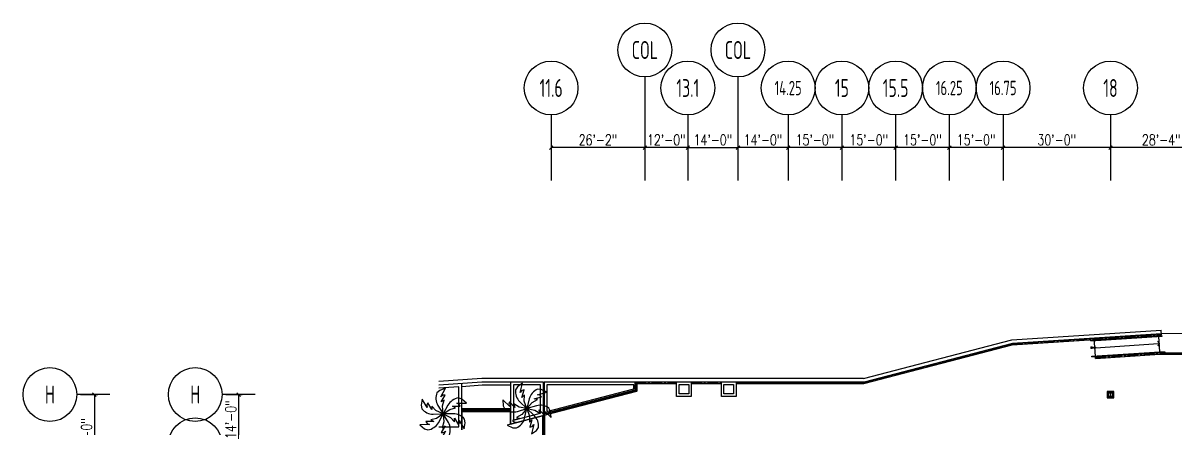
# Model space of a CAD drawing. Extents: x -13345 to 10098, y -1643 to 9113.
# Drawn here: x -13345 to -9486, y 3855 to 5210 of the extents above; entities that cross this region are included whole.
import ezdxf
from ezdxf.enums import TextEntityAlignment as Align

# ---------------------------------------------------------------- set-up
doc = ezdxf.new("R2010")
doc.units = 0
doc.header["$LTSCALE"] = 192
doc.header["$MEASUREMENT"] = 0
doc.linetypes.add('CENTER2', pattern=[1.125, 0.75, -0.125, 0.125, -0.125])
doc.layers.get('0').update_dxf_attribs({"linetype": 'CONTINUOUS'})
doc.layers.get('DEFPOINTS').update_dxf_attribs({"linetype": 'CONTINUOUS'})
for name, color, linetype in [('ARCH-FEATURES', 2, 'CONTINUOUS'), ('ARCH-SITE-MISC', 8, 'CONTINUOUS'), ('ARCH-WALLS-EXTERIOR', 5, 'CONTINUOUS'), ('DIMENSIONS-STRUCTURAL-GRID', 9, 'CONTINUOUS'), ('EXPANSION-JOINT', 1, 'CONTINUOUS'), ('STRUCTURAL-COLUMNS', 3, 'CONTINUOUS'), ('STRUCTURAL-GRID-TAGS', 8, 'CONTINUOUS'), ('TEXT-GENERAL', 2, 'CONTINUOUS')]:
    doc.layers.add(name, color=color, linetype=linetype)
doc.layers.add('COMMON AREA FILL', color=7, linetype='CONTINUOUS', true_color=0xdedede)
doc.styles.add('DIM', font='dim', dxfattribs={"width": 0.75})
doc.styles.add('SIMPLEX', font='SIMPLEX.shx', dxfattribs={"width": 0.75})
doc.styles.get("Standard").update_dxf_attribs({"font": 'txt.shx', "width": 0.75})
doc.dimstyles.new('LOD-EX-GRID (with ticks)', dxfattribs={"dimscale": 0, "dimtxt": 36, "dimasz": 12, "dimexe": 12, "dimexo": 12, "dimgap": 8, "dimtad": 1, "dimdec": 0, "dimrnd": 0.0625, "dimzin": 3, "dimdsep": 46, "dimlunit": 4, "dimtxsty": 'Standard', "dimblk1": 'OBLIQUE', "dimblk2": 'OBLIQUE', "dimsah": 1, "dimcen": 0, "dimclrt": 256, "dimadec": 0, "dimazin": 0, "dimtfac": 6, "dimtdec": 0, "dimtofl": 0, "dimtmove": 1, "dimatfit": 3, "dimldrblk": 'OBLIQUE', "dimfxl": 1, "dimfrac": 2, "dimtolj": 1, "dimtzin": 3, "dimarcsym": 0})

# ---------------------------------------------------------------- blocks, each defined once
blk = doc.blocks.new('COLNUMC')
at = {"linetype": 'Continuous'}
blk.add_circle((0, 0), 90, dxfattribs=at)
at = {"linetype": 'Continuous', "style": 'DIM', "width": 0.75}
blk.add_attdef('COLUMN', text='', height=60, dxfattribs=at).set_placement((0, 0), align=Align.MIDDLE)
blk = doc.blocks.new('_OBLIQUE')
at = {"color": 0, "linetype": 'ByBlock'}
blk.add_line((-0.5, -0.5), (0.5, 0.5), dxfattribs=at)
blk = doc.blocks.new('*D475')
at = {"layer": 'DEFPOINTS', "color": 0, "transparency": 16777216}
for p in [(-13165.1, 3966.8), (-13165.1, 3678.8), (-13106.1, 3678.8)]:
    blk.add_point(p, dxfattribs=at)
at = {"layer": 'DIMENSIONS-STRUCTURAL-GRID', "color": 0, "lineweight": -2, "transparency": 16777216}
for p, q in [((-13153.1, 3966.8), (-13094.1, 3966.8)), ((-13106.1, 3966.8), (-13106.1, 3678.8)), ((-13153.1, 3678.8), (-13094.1, 3678.8))]:
    blk.add_line(p, q, dxfattribs=at)
at = {"layer": 'DIMENSIONS-STRUCTURAL-GRID', "color": 0, "lineweight": -2, "transparency": 16777216, "xscale": 12, "yscale": 12, "zscale": 12}
for p, rotation in [((-13106.1, 3966.8), 90), ((-13106.1, 3678.8), 270)]:
    blk.add_blockref('_OBLIQUE', p, dxfattribs=dict(at, rotation=rotation))
at = {"layer": 'DIMENSIONS-STRUCTURAL-GRID', "transparency": 16777216, "insert": (-13132.1, 3822.8), "char_height": 36, "attachment_point": 5, "rotation": 90}
blk.add_mtext('\\A1;24\'-0"', dxfattribs=at)
blk = doc.blocks.new('*D497')
at = {"layer": 'DEFPOINTS', "color": 0, "transparency": 16777216}
for p in [(-10241.9, 4902.5), (-10061.9, 4902.5), (-10241.9, 4792.9)]:
    blk.add_point(p, dxfattribs=at)
at = {"layer": 'DIMENSIONS-STRUCTURAL-GRID', "color": 0, "lineweight": -2, "transparency": 16777216}
for p, q in [((-10241.9, 4890.5), (-10241.9, 4780.9)), ((-10061.9, 4890.5), (-10061.9, 4780.9)), ((-10061.9, 4792.9), (-10241.9, 4792.9))]:
    blk.add_line(p, q, dxfattribs=at)
at = {"layer": 'DIMENSIONS-STRUCTURAL-GRID', "color": 0, "lineweight": -2, "transparency": 16777216, "xscale": 12, "yscale": 12, "zscale": 12, "rotation": 180}
blk.add_blockref('_OBLIQUE', (-10241.9, 4792.9), dxfattribs=at)
at = {"layer": 'DIMENSIONS-STRUCTURAL-GRID', "color": 0, "lineweight": -2, "transparency": 16777216, "xscale": 12, "yscale": 12, "zscale": 12}
blk.add_blockref('_OBLIQUE', (-10061.9, 4792.9), dxfattribs=at)
at = {"layer": 'DIMENSIONS-STRUCTURAL-GRID', "transparency": 16777216, "insert": (-10151.9, 4818.9), "char_height": 36, "attachment_point": 5}
blk.add_mtext('\\A1;15\'-0"', dxfattribs=at)
blk = doc.blocks.new('*D513')
at = {"layer": 'DEFPOINTS', "color": 0, "transparency": 16777216}
for p in [(-9701.9, 4902.5), (-9361.9, 4902.5), (-9701.9, 4792.9)]:
    blk.add_point(p, dxfattribs=at)
at = {"layer": 'DIMENSIONS-STRUCTURAL-GRID', "color": 0, "lineweight": -2, "transparency": 16777216}
for p, q in [((-9701.9, 4890.5), (-9701.9, 4780.9)), ((-9361.9, 4890.5), (-9361.9, 4780.9)), ((-9361.9, 4792.9), (-9701.9, 4792.9))]:
    blk.add_line(p, q, dxfattribs=at)
at = {"layer": 'DIMENSIONS-STRUCTURAL-GRID', "color": 0, "lineweight": -2, "transparency": 16777216, "xscale": 12, "yscale": 12, "zscale": 12, "rotation": 180}
blk.add_blockref('_OBLIQUE', (-9701.9, 4792.9), dxfattribs=at)
at = {"layer": 'DIMENSIONS-STRUCTURAL-GRID', "color": 0, "lineweight": -2, "transparency": 16777216, "xscale": 12, "yscale": 12, "zscale": 12}
blk.add_blockref('_OBLIQUE', (-9361.9, 4792.9), dxfattribs=at)
at = {"layer": 'DIMENSIONS-STRUCTURAL-GRID', "transparency": 16777216, "insert": (-9531.9, 4818.9), "char_height": 36, "attachment_point": 5}
blk.add_mtext('\\A1;28\'-4"', dxfattribs=at)
blk = doc.blocks.new('*D514')
at = {"layer": 'DEFPOINTS', "color": 0, "transparency": 16777216}
for p in [(-10061.9, 4902.5), (-9701.9, 4902.5), (-10061.9, 4792.9)]:
    blk.add_point(p, dxfattribs=at)
at = {"layer": 'DIMENSIONS-STRUCTURAL-GRID', "color": 0, "lineweight": -2, "transparency": 16777216}
for p, q in [((-10061.9, 4890.5), (-10061.9, 4780.9)), ((-9701.9, 4890.5), (-9701.9, 4780.9)), ((-9701.9, 4792.9), (-10061.9, 4792.9))]:
    blk.add_line(p, q, dxfattribs=at)
at = {"layer": 'DIMENSIONS-STRUCTURAL-GRID', "color": 0, "lineweight": -2, "transparency": 16777216, "xscale": 12, "yscale": 12, "zscale": 12, "rotation": 180}
blk.add_blockref('_OBLIQUE', (-10061.9, 4792.9), dxfattribs=at)
at = {"layer": 'DIMENSIONS-STRUCTURAL-GRID', "color": 0, "lineweight": -2, "transparency": 16777216, "xscale": 12, "yscale": 12, "zscale": 12}
blk.add_blockref('_OBLIQUE', (-9701.9, 4792.9), dxfattribs=at)
at = {"layer": 'DIMENSIONS-STRUCTURAL-GRID', "transparency": 16777216, "insert": (-9881.9, 4818.9), "char_height": 36, "attachment_point": 5}
blk.add_mtext('\\A1;30\'-0"', dxfattribs=at)
blk = doc.blocks.new('*D515')
at = {"layer": 'DEFPOINTS', "color": 0, "transparency": 16777216}
for p in [(-10421.9, 4902.5), (-10241.9, 4902.5), (-10421.9, 4792.9)]:
    blk.add_point(p, dxfattribs=at)
at = {"layer": 'DIMENSIONS-STRUCTURAL-GRID', "color": 0, "lineweight": -2, "transparency": 16777216}
for p, q in [((-10421.9, 4890.5), (-10421.9, 4780.9)), ((-10241.9, 4890.5), (-10241.9, 4780.9)), ((-10241.9, 4792.9), (-10421.9, 4792.9))]:
    blk.add_line(p, q, dxfattribs=at)
at = {"layer": 'DIMENSIONS-STRUCTURAL-GRID', "color": 0, "lineweight": -2, "transparency": 16777216, "xscale": 12, "yscale": 12, "zscale": 12, "rotation": 180}
blk.add_blockref('_OBLIQUE', (-10421.9, 4792.9), dxfattribs=at)
at = {"layer": 'DIMENSIONS-STRUCTURAL-GRID', "color": 0, "lineweight": -2, "transparency": 16777216, "xscale": 12, "yscale": 12, "zscale": 12}
blk.add_blockref('_OBLIQUE', (-10241.9, 4792.9), dxfattribs=at)
at = {"layer": 'DIMENSIONS-STRUCTURAL-GRID', "transparency": 16777216, "insert": (-10331.9, 4818.9), "char_height": 36, "attachment_point": 5}
blk.add_mtext('\\A1;15\'-0"', dxfattribs=at)
blk = doc.blocks.new('*D516')
at = {"layer": 'DEFPOINTS', "color": 0, "transparency": 16777216}
for p in [(-10601.9, 4902.5), (-10421.9, 4902.5), (-10601.9, 4792.9)]:
    blk.add_point(p, dxfattribs=at)
at = {"layer": 'DIMENSIONS-STRUCTURAL-GRID', "color": 0, "lineweight": -2, "transparency": 16777216}
for p, q in [((-10601.9, 4890.5), (-10601.9, 4780.9)), ((-10421.9, 4890.5), (-10421.9, 4780.9)), ((-10421.9, 4792.9), (-10601.9, 4792.9))]:
    blk.add_line(p, q, dxfattribs=at)
at = {"layer": 'DIMENSIONS-STRUCTURAL-GRID', "color": 0, "lineweight": -2, "transparency": 16777216, "xscale": 12, "yscale": 12, "zscale": 12, "rotation": 180}
blk.add_blockref('_OBLIQUE', (-10601.9, 4792.9), dxfattribs=at)
at = {"layer": 'DIMENSIONS-STRUCTURAL-GRID', "color": 0, "lineweight": -2, "transparency": 16777216, "xscale": 12, "yscale": 12, "zscale": 12}
blk.add_blockref('_OBLIQUE', (-10421.9, 4792.9), dxfattribs=at)
at = {"layer": 'DIMENSIONS-STRUCTURAL-GRID', "transparency": 16777216, "insert": (-10511.9, 4818.9), "char_height": 36, "attachment_point": 5}
blk.add_mtext('\\A1;15\'-0"', dxfattribs=at)
blk = doc.blocks.new('*D517')
at = {"layer": 'DEFPOINTS', "color": 0, "transparency": 16777216}
for p in [(-10950.1, 5029.7), (-10781.9, 4902.5), (-10950.1, 4792.9)]:
    blk.add_point(p, dxfattribs=at)
at = {"layer": 'DIMENSIONS-STRUCTURAL-GRID', "color": 0, "lineweight": -2, "transparency": 16777216}
for p, q in [((-10950.1, 5017.7), (-10950.1, 4780.9)), ((-10781.9, 4890.5), (-10781.9, 4780.9)), ((-10781.9, 4792.9), (-10950.1, 4792.9))]:
    blk.add_line(p, q, dxfattribs=at)
at = {"layer": 'DIMENSIONS-STRUCTURAL-GRID', "color": 0, "lineweight": -2, "transparency": 16777216, "xscale": 12, "yscale": 12, "zscale": 12, "rotation": 180}
blk.add_blockref('_OBLIQUE', (-10950.1, 4792.9), dxfattribs=at)
at = {"layer": 'DIMENSIONS-STRUCTURAL-GRID', "color": 0, "lineweight": -2, "transparency": 16777216, "xscale": 12, "yscale": 12, "zscale": 12}
blk.add_blockref('_OBLIQUE', (-10781.9, 4792.9), dxfattribs=at)
at = {"layer": 'DIMENSIONS-STRUCTURAL-GRID', "transparency": 16777216, "insert": (-10866, 4818.9), "char_height": 36, "attachment_point": 5}
blk.add_mtext('\\A1;14\'-0"', dxfattribs=at)
blk = doc.blocks.new('*D518')
at = {"layer": 'DEFPOINTS', "color": 0, "transparency": 16777216}
for p in [(-10781.9, 4902.5), (-10601.9, 4902.5), (-10781.9, 4792.9)]:
    blk.add_point(p, dxfattribs=at)
at = {"layer": 'DIMENSIONS-STRUCTURAL-GRID', "color": 0, "lineweight": -2, "transparency": 16777216}
for p, q in [((-10781.9, 4890.5), (-10781.9, 4780.9)), ((-10601.9, 4890.5), (-10601.9, 4780.9)), ((-10601.9, 4792.9), (-10781.9, 4792.9))]:
    blk.add_line(p, q, dxfattribs=at)
at = {"layer": 'DIMENSIONS-STRUCTURAL-GRID', "color": 0, "lineweight": -2, "transparency": 16777216, "xscale": 12, "yscale": 12, "zscale": 12, "rotation": 180}
blk.add_blockref('_OBLIQUE', (-10781.9, 4792.9), dxfattribs=at)
at = {"layer": 'DIMENSIONS-STRUCTURAL-GRID', "color": 0, "lineweight": -2, "transparency": 16777216, "xscale": 12, "yscale": 12, "zscale": 12}
blk.add_blockref('_OBLIQUE', (-10601.9, 4792.9), dxfattribs=at)
at = {"layer": 'DIMENSIONS-STRUCTURAL-GRID', "transparency": 16777216, "insert": (-10691.9, 4818.9), "char_height": 36, "attachment_point": 5}
blk.add_mtext('\\A1;15\'-0"', dxfattribs=at)
blk = doc.blocks.new('*D520')
at = {"layer": 'DEFPOINTS', "color": 0, "transparency": 16777216}
for p in [(-11261.9, 5029.7), (-11575.9, 4902.5), (-11575.9, 4792.9)]:
    blk.add_point(p, dxfattribs=at)
at = {"layer": 'DIMENSIONS-STRUCTURAL-GRID', "color": 0, "lineweight": -2, "transparency": 16777216}
for p, q in [((-11261.9, 5017.7), (-11261.9, 4780.9)), ((-11575.9, 4890.5), (-11575.9, 4780.9)), ((-11261.9, 4792.9), (-11575.9, 4792.9))]:
    blk.add_line(p, q, dxfattribs=at)
at = {"layer": 'DIMENSIONS-STRUCTURAL-GRID', "color": 0, "lineweight": -2, "transparency": 16777216, "xscale": 12, "yscale": 12, "zscale": 12, "rotation": 180}
blk.add_blockref('_OBLIQUE', (-11575.9, 4792.9), dxfattribs=at)
at = {"layer": 'DIMENSIONS-STRUCTURAL-GRID', "color": 0, "lineweight": -2, "transparency": 16777216, "xscale": 12, "yscale": 12, "zscale": 12}
blk.add_blockref('_OBLIQUE', (-11261.9, 4792.9), dxfattribs=at)
at = {"layer": 'DIMENSIONS-STRUCTURAL-GRID', "transparency": 16777216, "insert": (-11418.9, 4818.9), "char_height": 36, "attachment_point": 5}
blk.add_mtext('\\A1;26\'-2"', dxfattribs=at)
blk = doc.blocks.new('*D521')
at = {"layer": 'DEFPOINTS', "color": 0, "transparency": 16777216}
for p in [(-10950.1, 5029.7), (-11117.9, 4902.5), (-10950.1, 4792.9)]:
    blk.add_point(p, dxfattribs=at)
at = {"layer": 'DIMENSIONS-STRUCTURAL-GRID', "color": 0, "lineweight": -2, "transparency": 16777216}
for p, q in [((-10950.1, 5017.7), (-10950.1, 4780.9)), ((-11117.9, 4890.5), (-11117.9, 4780.9)), ((-11117.9, 4792.9), (-10950.1, 4792.9))]:
    blk.add_line(p, q, dxfattribs=at)
at = {"layer": 'DIMENSIONS-STRUCTURAL-GRID', "color": 0, "lineweight": -2, "transparency": 16777216, "xscale": 12, "yscale": 12, "zscale": 12, "rotation": 180}
blk.add_blockref('_OBLIQUE', (-11117.9, 4792.9), dxfattribs=at)
at = {"layer": 'DIMENSIONS-STRUCTURAL-GRID', "color": 0, "lineweight": -2, "transparency": 16777216, "xscale": 12, "yscale": 12, "zscale": 12}
blk.add_blockref('_OBLIQUE', (-10950.1, 4792.9), dxfattribs=at)
at = {"layer": 'DIMENSIONS-STRUCTURAL-GRID', "transparency": 16777216, "insert": (-11034, 4818.9), "char_height": 36, "attachment_point": 5}
blk.add_mtext('\\A1;14\'-0"', dxfattribs=at)
blk = doc.blocks.new('*D522')
at = {"layer": 'DEFPOINTS', "color": 0, "transparency": 16777216}
for p in [(-12678.2, 3966.8), (-12678.2, 3798.8), (-12623, 3798.8)]:
    blk.add_point(p, dxfattribs=at)
at = {"layer": 'DIMENSIONS-STRUCTURAL-GRID', "color": 0, "lineweight": -2, "transparency": 16777216}
for p, q in [((-12666.2, 3966.8), (-12611, 3966.8)), ((-12623, 3966.8), (-12623, 3798.8)), ((-12666.2, 3798.8), (-12611, 3798.8))]:
    blk.add_line(p, q, dxfattribs=at)
at = {"layer": 'DIMENSIONS-STRUCTURAL-GRID', "color": 0, "lineweight": -2, "transparency": 16777216, "xscale": 12, "yscale": 12, "zscale": 12}
for p, rotation in [((-12623, 3966.8), 90), ((-12623, 3798.8), 270)]:
    blk.add_blockref('_OBLIQUE', p, dxfattribs=dict(at, rotation=rotation))
at = {"layer": 'DIMENSIONS-STRUCTURAL-GRID', "transparency": 16777216, "insert": (-12649, 3882.8), "char_height": 36, "attachment_point": 5, "rotation": 90}
blk.add_mtext('\\A1;14\'-0"', dxfattribs=at)
blk = doc.blocks.new('W12x58')
at = {"flags": 128}
blk.add_lwpolyline([(-5, 6.1), (5, 6.1), (5, 5.5), (0.9, 5.5, 0.414214), (0.2, 4.7), (0.2, -4.7, 0.414214), (0.9, -5.5), (5, -5.5), (5, -6.1), (-5, -6.1), (-5, -5.5), (-0.9, -5.5, 0.414214), (-0.2, -4.7), (-0.2, 4.7, 0.414214), (-0.9, 5.5), (-5, 5.5)], format="xyb", close=True, dxfattribs=at)
blk = doc.blocks.new('W-Wide Flange-Column - W12X58-1719969-Mall Level - Framing Plan')
at = {"layer": 'STRUCTURAL-COLUMNS'}
blk.add_blockref('W12x58', (0, 0), dxfattribs=at)
blk = doc.blocks.new('*D413')
at = {"layer": 'DEFPOINTS', "color": 0, "transparency": 16777216}
for p in [(-11261.9, 5029.7), (-11117.9, 4902.5), (-11261.9, 4792.9)]:
    blk.add_point(p, dxfattribs=at)
at = {"layer": 'DIMENSIONS-STRUCTURAL-GRID', "color": 0, "lineweight": -2, "transparency": 16777216}
for p, q in [((-11261.9, 5017.7), (-11261.9, 4780.9)), ((-11117.9, 4890.5), (-11117.9, 4780.9)), ((-11117.9, 4792.9), (-11261.9, 4792.9))]:
    blk.add_line(p, q, dxfattribs=at)
at = {"layer": 'DIMENSIONS-STRUCTURAL-GRID', "color": 0, "lineweight": -2, "transparency": 16777216, "xscale": 12, "yscale": 12, "zscale": 12, "rotation": 180}
blk.add_blockref('_OBLIQUE', (-11261.9, 4792.9), dxfattribs=at)
at = {"layer": 'DIMENSIONS-STRUCTURAL-GRID', "color": 0, "lineweight": -2, "transparency": 16777216, "xscale": 12, "yscale": 12, "zscale": 12}
blk.add_blockref('_OBLIQUE', (-11117.9, 4792.9), dxfattribs=at)
at = {"layer": 'DIMENSIONS-STRUCTURAL-GRID', "transparency": 16777216, "insert": (-11189.9, 4818.9), "char_height": 36, "attachment_point": 5}
blk.add_mtext('\\A1;12\'-0"', dxfattribs=at)
blk = doc.blocks.new('329343_02')
at = {"flags": 128}
for points in [[(-36.8, 41.6), (0, 0), (-11.2, 43.1), (-7.4, 76.6), (-22.3, 64.1), (-7.4, 104.7), (-19.6, 102), (-29.6, 92.1), (-12.2, 143), (-41.7, 126.2), (-54.6, 110.3), (-54.6, 110.3, 0.229515), (-36.8, 41.6)], [(17.6, 52.6), (0, 0), (31.7, 31.2), (62.6, 44.7), (44.4, 51.4), (87, 58.8), (78.5, 68), (65, 71.7), (117.7, 82.1), (88.4, 99.2), (68.3, 102.4), (68.3, 102.4, 0.229515), (17.6, 52.6)], [(-54.4, -11), (0, 0), (-42.9, 11.9), (-70.1, 31.8), (-66.7, 12.8), (-94.4, 45.9), (-98.1, 34), (-94.6, 20.4), (-129.9, 60.9), (-130.1, 27), (-122.8, 7.9), (-122.8, 7.9, 0.229515), (-54.4, -11)], [(-17.6, -52.6), (0, 0), (-31.7, -31.2), (-62.6, -44.7), (-44.4, -51.4), (-87, -58.8), (-78.5, -68), (-65, -71.7), (-117.7, -82.1), (-88.4, -99.2), (-68.3, -102.4), (-68.3, -102.4, 0.229515), (-17.6, -52.6)], [(54.4, 11), (0, 0), (42.9, -11.9), (70.1, -31.8), (66.7, -12.8), (94.4, -45.9), (98.1, -34), (94.6, -20.4), (129.9, -60.9), (130.1, -27), (122.8, -7.9), (122.8, -7.9, 0.229515), (54.4, 11)], [(36.8, -41.6), (0, 0), (11.2, -43.1), (7.4, -76.6), (22.3, -64.1), (7.4, -104.7), (19.6, -102), (29.6, -92.1), (12.2, -143), (41.7, -126.2), (54.6, -110.3), (54.6, -110.3, 0.229515), (36.8, -41.6)]]:
    blk.add_lwpolyline(points, format="xyb", close=True, dxfattribs=at)

msp = doc.modelspace()

# ---------------------------------------------------------------- linework, layer by layer
at = {"layer": 'ARCH-FEATURES'}
for p, q in [((-9767.9, 4148.3), (-9528.4, 4163.8)), ((-9767.8, 4146.8), (-9767.9, 4148.3)), ((-9767.8, 4146.8), (-9528.3, 4162.3)), ((-9752.7, 4095.7), (-9756.2, 4155.6)), ((-9536.8, 4109.7), (-9540.2, 4161.6)), ((-9528.3, 4162.3), (-9528.4, 4163.8)), ((-9764.7, 4094.9), (-9536.8, 4109.7)), ((-9764.6, 4093.4), (-9764.7, 4094.9)), ((-9764.6, 4093.4), (-9536.8, 4108.2)), ((-9754.4, 4125), (-9754.5, 4126.9)), ((-9754.4, 4125), (-9754.5, 4126.9)), ((-9752.7, 4095.7), (-9752.7, 4095.7)), ((-9752.5, 4092.7), (-9537, 4106.7)), ((-9752.3, 4087.7), (-9752.5, 4092.7)), ((-9752.3, 4087.7), (-9536.7, 4101.7)), ((-9536.8, 4109.7), (-9520, 4109.7)), ((-9536.8, 4108.2), (-9520, 4108.2)), ((-9536.8, 4106.7), (-9361.2, 4106.7)), ((-9536.8, 4101.7), (-9361.2, 4101.7)), ((-9520, 4109.7), (-9520, 4108.2)), ((-11594.4, 3905.1), (-11294.6, 3983)), ((-11593.9, 3903.1), (-11292.6, 3981.4)), ((-11294.6, 3983), (-11294.6, 4008.8)), ((-11292.6, 3981.4), (-11292.6, 4003.8)), ((-11874.7, 3915.9), (-11711.9, 3915.9)), ((-11874.7, 3913.9), (-11711.9, 3913.9)), ((-11594.4, 3905.1), (-11593.9, 3903.1))]:
    msp.add_line(p, q, dxfattribs=at)
at = {"layer": 'ARCH-FEATURES', "linetype": 'CENTER2', "ltscale": 0.25}
for p, q in [((-9752.4, 4090.2), (-9536.9, 4104.2)), ((-9536.8, 4104.2), (-9361.2, 4104.2)), ((-11594.2, 3904.1), (-11293.6, 3982.2)), ((-11293.6, 3982.2), (-11293.6, 4006.3)), ((-11874.7, 3914.9), (-11711.9, 3914.9))]:
    msp.add_line(p, q, dxfattribs=at)
at = {"layer": 'ARCH-FEATURES'}
for points in [[(-10956.5, 4003.8), (-10528.5, 4003.8), (-10031.3, 4132.8), (-9531.5, 4165.1), (-9532.6, 4182.1)], [(-11292.6, 4003.8), (-11155.4, 4003.8)], [(-11106.4, 4003.8), (-11005.5, 4003.8)], [(-11874.7, 3915.9), (-11874.7, 3913.9)], [(-11711.9, 3915.9), (-11711.9, 3913.9)]]:
    msp.add_lwpolyline(points, dxfattribs=at)
at = {"layer": 'ARCH-FEATURES', "linetype": 'CENTER2', "ltscale": 0.25}
for points in [[(-10956.5, 4006.3), (-10528.9, 4006.3), (-10031.7, 4135.3), (-9531.7, 4167.6)], [(-11293.6, 4006.3), (-11155.4, 4006.3)], [(-11106.4, 4006.3), (-11005.5, 4006.3)]]:
    msp.add_lwpolyline(points, dxfattribs=at)
at = {"layer": 'ARCH-FEATURES'}
for centre in [(-11937.7, 3902), (-11656.9, 3919.9)]:
    msp.add_circle(centre, 6, dxfattribs=at)
at = {"layer": 'ARCH-SITE-MISC'}
for p, q in [((-10032.1, 4149.8), (-9532.6, 4182.1)), ((-10529.2, 4020.8), (-11808.2, 4020.8)), ((-11807.8, 4008.8), (-11951.8, 3998.4)), ((-11874.7, 3848.5), (-11874.7, 4003.9)), ((-11602.9, 4008.8), (-11808.2, 4008.8)), ((-11288.6, 4008.8), (-11598.9, 4008.8)), ((-11598.9, 3897.7), (-11288.6, 3978.3)), ((-11589.9, 3998.8), (-11589.9, 3910.4)), ((-11155.4, 4008.8), (-11288.6, 4008.8)), ((-11288.6, 3978.3), (-11288.6, 4008.8)), ((-11005.5, 4008.8), (-11106.4, 4008.8)), ((-11701.9, 3881.3), (-11611.9, 3904.6)), ((-11711.9, 3868.3), (-11601.9, 3896.9))]:
    msp.add_line(p, q, dxfattribs=at)
for points in [[(-10956.5, 4008.8), (-10527.7, 4008.8), (-10030.2, 4137.9), (-9531.8, 4170.1)], [(-10529.2, 4020.8), (-10032.1, 4149.8)], [(-11808.2, 4020.8), (-11951.8, 4010.4)], [(-11951.8, 3858.5), (-11884.7, 3858.5), (-11884.7, 3993.2), (-11951.8, 3988.3)], [(-11874.7, 3993.9), (-11807.4, 3998.8), (-11711.9, 3998.8)], [(-11601.9, 3896.9), (-11601.9, 4008.8), (-11807.8, 4008.8)], [(-11711.9, 4008.8), (-11711.9, 3868.3)], [(-11611.9, 3904.6), (-11611.9, 3998.8), (-11701.9, 3998.8), (-11701.9, 3881.3)], [(-11602.9, 4008.8), (-11602.9, 3957.5)], [(-11598.9, 4008.8), (-11598.9, 3897.7)], [(-11589.9, 3910.4), (-11298.6, 3986), (-11298.6, 3998.8), (-11589.9, 3998.8)], [(-11874.7, 3919.9), (-11711.9, 3919.9)], [(-11874.7, 3909.9), (-11711.9, 3909.9)]]:
    msp.add_lwpolyline(points, dxfattribs=at)
at = {"layer": 'ARCH-WALLS-EXTERIOR'}
for points in [[(-11106.4, 4009.3), (-11106.4, 3960.3), (-11155.4, 3960.3), (-11155.4, 4009.3), (-11106.4, 4009.3)], [(-10956.5, 4009.3), (-10956.5, 3960.3), (-11005.5, 3960.3), (-11005.5, 4009.3), (-10956.5, 4009.3)]]:
    msp.add_lwpolyline(points, dxfattribs=at)
for points in [[(-11114.9, 4000.8), (-11114.9, 3968.8), (-11146.9, 3968.8), (-11146.9, 4000.8)], [(-10965, 4000.8), (-10965, 3968.8), (-10997, 3968.8), (-10997, 4000.8)], [(-9712.8, 3955.9), (-9691.1, 3955.9), (-9691.1, 3977.6), (-9712.8, 3977.6)], [(-9709.6, 3957.6), (-9694.3, 3957.6), (-9694.3, 3975.9), (-9709.6, 3975.9)]]:
    msp.add_lwpolyline(points, close=True, dxfattribs=at)
at = {"layer": 'COMMON AREA FILL'}
msp.add_lwpolyline([(-5719.7, 4176.8), (-8849.9, 4176.8), (-8849.9, 4170.8), (-9407.2, 4170.8), (-9531.8, 4170.1), (-10030.2, 4137.9), (-10527.7, 4008.8), (-10956.5, 4008.8), (-10956.5, 3960.3), (-11005.5, 3960.3), (-11005.5, 4008.8), (-11106.4, 4008.8), (-11106.4, 3960.3), (-11155.4, 3960.3), (-11155.4, 4008.8), (-11288.6, 4008.8), (-11288.6, 3978.3), (-11711.9, 3868.3), (-11711.9, 3909.9), (-11874.7, 3909.9), (-11874.7, 3848.5)], dxfattribs=at)
at = {"layer": 'EXPANSION-JOINT'}
for points in [[(-11604.5, 3896.6), (-11604.4, 3624.3)], [(-11602.9, 3624.3), (-11602.9, 3896.6)], [(-11598.9, 3625), (-11598.9, 3896.6)], [(-11597.4, 3625), (-11597.4, 3896.6)]]:
    msp.add_lwpolyline(points, dxfattribs=at)
at = {"layer": 'STRUCTURAL-GRID-TAGS'}
for p, q in [((-11261.9, 5029.7), (-11261.9, 4683.4)), ((-10950.1, 5029.7), (-10950.1, 4683.4)), ((-11575.9, 4902.5), (-11575.9, 4683.4)), ((-11117.9, 4902.5), (-11117.9, 4683.4)), ((-10781.9, 4902.5), (-10781.9, 4683.4)), ((-10601.9, 4902.5), (-10601.9, 4683.4)), ((-10421.9, 4902.5), (-10421.9, 4683.4)), ((-10241.9, 4902.5), (-10241.9, 4683.4)), ((-10061.9, 4902.5), (-10061.9, 4683.4)), ((-9701.9, 4902.5), (-9701.9, 4683.4)), ((-13054.8, 3966.8), (-13165.1, 3966.8)), ((-12567.9, 3966.8), (-12678.2, 3966.8))]:
    msp.add_line(p, q, dxfattribs=at)
at = {"layer": 'TEXT-GENERAL'}
msp.add_lwpolyline([(-9751.8, 4123.7), (-9540.7, 4137.3)], dxfattribs=at)
for points in [[(-9541.8, 4144.9), (-9543.4, 4144.1), (-9538.6, 4137.4)], [(-9541, 4129.6), (-9542.7, 4130.1), (-9538.6, 4137.4)]]:
    msp.add_lwpolyline(points, close=True, dxfattribs=at)
msp.add_circle((-9754.3, 4123.5), 2.54, dxfattribs=at)

# ---------------------------------------------------------------- block references
at = {"layer": 'ARCH-FEATURES'}
for p, xscale, yscale, rotation in [((-11937.7, 3902), 0.5999999999999992, 0.5999999999999992, 349.9999999999998), ((-11656.9, 3919.9), 0.6000000000000003, 0.6000000000000003, 4.999999999999997)]:
    msp.add_blockref('329343_02', p, dxfattribs=dict(at, xscale=xscale, yscale=yscale, rotation=rotation))
at = {"layer": 'STRUCTURAL-COLUMNS'}
msp.add_blockref('W-Wide Flange-Column - W12X58-1719969-Mall Level - Framing Plan', (-9702, 3966.8), dxfattribs=at)
at = {"layer": 'STRUCTURAL-GRID-TAGS'}
for p, values in [((-11261.9, 5119.7), {'COLUMN': 'COL'}), ((-10950.1, 5119.7), {'COLUMN': 'COL'}), ((-11575.9, 4992.5), {'COLUMN': '11.6'}), ((-11117.9, 4992.5), {'COLUMN': '13.1'}), ((-10601.9, 4992.5), {'COLUMN': '15'}), ((-10421.9, 4992.5), {'COLUMN': '15.5'}), ((-9701.9, 4992.5), {'COLUMN': '18'}), ((-13255.1, 3966.8), {'COLUMN': 'H'}), ((-12768.2, 3966.8), {'COLUMN': 'H'}), ((-12768.2, 3798.8), {'COLUMN': 'G4.4'})]:
    msp.add_blockref('COLNUMC', p, dxfattribs=at).add_auto_attribs(values)
ref = msp.add_blockref('COLNUMC', (-10781.9, 4992.5), dxfattribs=at)
ref.add_attrib('COLUMN', '14.25', dxfattribs={"layer": '0', "linetype": 'Continuous', "height": 48, "style": 'DIM', "width": 0.75}).set_placement((-10781.9, 4992.5), align=Align.MIDDLE)
ref = msp.add_blockref('COLNUMC', (-10241.9, 4992.5), dxfattribs=at)
ref.add_attrib('COLUMN', '16.25', dxfattribs={"layer": '0', "linetype": 'Continuous', "height": 48, "style": 'DIM', "width": 0.75}).set_placement((-10241.9, 4992.5), align=Align.MIDDLE)
ref = msp.add_blockref('COLNUMC', (-10061.9, 4992.5), dxfattribs=at)
ref.add_attrib('COLUMN', '16.75', dxfattribs={"layer": '0', "linetype": 'Continuous', "height": 48, "style": 'DIM', "width": 0.75}).set_placement((-10061.9, 4992.5), align=Align.MIDDLE)

# ---------------------------------------------------------------- texts
at = {"layer": 'TEXT-GENERAL', "style": 'SIMPLEX', "width": 0.75}
msp.add_text('DN', height=6, dxfattribs=at).set_placement((-9768.5, 4120.7))

# ---------------------------------------------------------------- dimensions: what is measured, and where the dimension line sits
at = {"layer": 'DIMENSIONS-STRUCTURAL-GRID'}
for base, p1, p2, picture, middle in [((-11575.9, 4792.9), (-11261.9, 5029.7), (-11575.9, 4902.5), '*D520', (-11418.9, 4818.9)), ((-11261.9, 4792.9), (-11117.9, 4902.5), (-11261.9, 5029.7), '*D413', (-11189.9, 4818.9)), ((-10950.1, 4792.9), (-10781.9, 4902.5), (-10950.1, 5029.7), '*D517', (-10866, 4818.9)), ((-10781.9, 4792.9), (-10601.9, 4902.5), (-10781.9, 4902.5), '*D518', (-10691.9, 4818.9)), ((-10601.9, 4792.9), (-10421.9, 4902.5), (-10601.9, 4902.5), '*D516', (-10511.9, 4818.9)), ((-10421.9, 4792.9), (-10241.9, 4902.5), (-10421.9, 4902.5), '*D515', (-10331.9, 4818.9)), ((-10241.9, 4792.9), (-10061.9, 4902.5), (-10241.9, 4902.5), '*D497', (-10151.9, 4818.9)), ((-10061.9, 4792.9), (-9701.9, 4902.5), (-10061.9, 4902.5), '*D514', (-9881.9, 4818.9)), ((-9701.9, 4792.9), (-9361.9, 4902.5), (-9701.9, 4902.5), '*D513', (-9531.9, 4818.9))]:
    dim = msp.add_linear_dim(base=base, p1=p1, p2=p2, dimstyle='LOD-EX-GRID (with ticks)', override={"dimscale": 1}, dxfattribs=at)
    dim.commit()
    dim.dimension.update_dxf_attribs({"geometry": picture, "text_midpoint": middle})
dim = msp.add_linear_dim(base=(-10950.1, 4792.9), p1=(-11117.9, 4902.5), p2=(-10950.1, 5029.7), dimstyle='LOD-EX-GRID (with ticks)', override={"dimscale": 1}, dxfattribs=at)
dim.commit()
dim.dimension.update_dxf_attribs({"geometry": '*D521', "text_midpoint": (-11034, 4792.9), "dimtype": 160})
for base, p1, p2, picture, middle in [((-13106.1, 3678.8), (-13165.1, 3966.8), (-13165.1, 3678.8), '*D475', (-13132.1, 3822.8)), ((-12623, 3798.8), (-12678.2, 3966.8), (-12678.2, 3798.8), '*D522', (-12649, 3882.8))]:
    dim = msp.add_linear_dim(base=base, p1=p1, p2=p2, angle=90, dimstyle='LOD-EX-GRID (with ticks)', override={"dimscale": 1}, dxfattribs=at)
    dim.commit()
    dim.dimension.update_dxf_attribs({"geometry": picture, "text_midpoint": middle})

doc.saveas('drawing.dxf')
